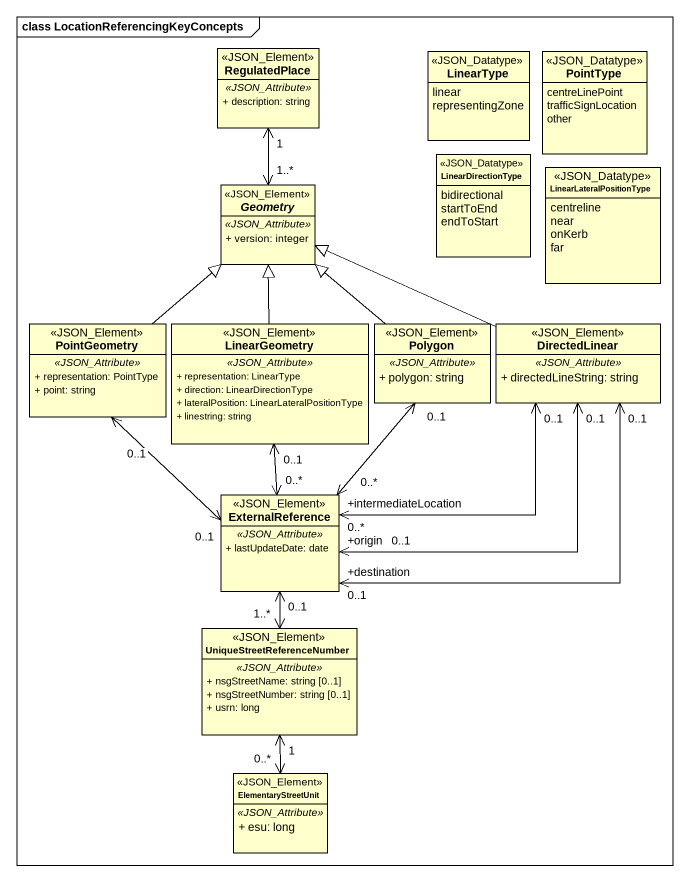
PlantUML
@startuml
mainframe class LocationReferencingKeyConcepts
hide circle
hide empty members
skinparam classAttributeIconSize 0
class RegulatedPlace <<JSON_Element>> {
  .. <<JSON_Attribute>> ..
  + description: string
}
enum LinearType <<JSON_Datatype>> {
  linear
  representingZone
}
enum PointType <<JSON_Datatype>> {
  centreLinePoint
  trafficSignLocation
  other
}
enum LinearDirectionType <<JSON_Datatype>> {
  bidirectional
  startToEnd
  endToStart
}
enum LinearLateralPositionType <<JSON_Datatype>> {
  centreline
  near
  onKerb
  far
}
abstract class Geometry <<JSON_Element>> {
  .. <<JSON_Attribute>> ..
  + version: integer
}
class PointGeometry <<JSON_Element>> {
  .. <<JSON_Attribute>> ..
  + representation: PointType
  + point: string
}
class LinearGeometry <<JSON_Element>> {
  .. <<JSON_Attribute>> ..
  + representation: LinearType
  + direction: LinearDirectionType
  + lateralPosition: LinearLateralPositionType
  + linestring: string
}
class Polygon <<JSON_Element>> {
  .. <<JSON_Attribute>> ..
  + polygon: string
}
class DirectedLinear <<JSON_Element>> {
  .. <<JSON_Attribute>> ..
  + directedLineString: string
}
class ExternalReference <<JSON_Element>> {
  .. <<JSON_Attribute>> ..
  + lastUpdateDate: date
}
class UniqueStreetReferenceNumber <<JSON_Element>> {
  .. <<JSON_Attribute>> ..
  + nsgStreetName: string [0..1]
  + nsgStreetNumber: string [0..1]
  + usrn: long
}
class ElementaryStreetUnit <<JSON_Element>> {
  .. <<JSON_Attribute>> ..
  + esu: long
}
RegulatedPlace "1" <--> "1..*" Geometry
PointGeometry -up-|> Geometry
PointGeometry "0..1" <--> "0..1" ExternalReference
LinearGeometry -up-|> Geometry
LinearGeometry "0..1" <--> "0..*" ExternalReference
Polygon -up-|> Geometry
Polygon "0..1" <--> "0..*" ExternalReference
DirectedLinear -left-|> Geometry
DirectedLinear "0..1" <--> "+destination\n0..1" ExternalReference
ExternalReference "+intermediateLocation\n0..*" <-up-> "0..1" DirectedLinear
ExternalReference "+origin\n0..1" <-up-> "0..1" DirectedLinear
ExternalReference "0..1" <--> "1..*" UniqueStreetReferenceNumber
UniqueStreetReferenceNumber "1" <--> "0..*" ElementaryStreetUnit
@enduml
